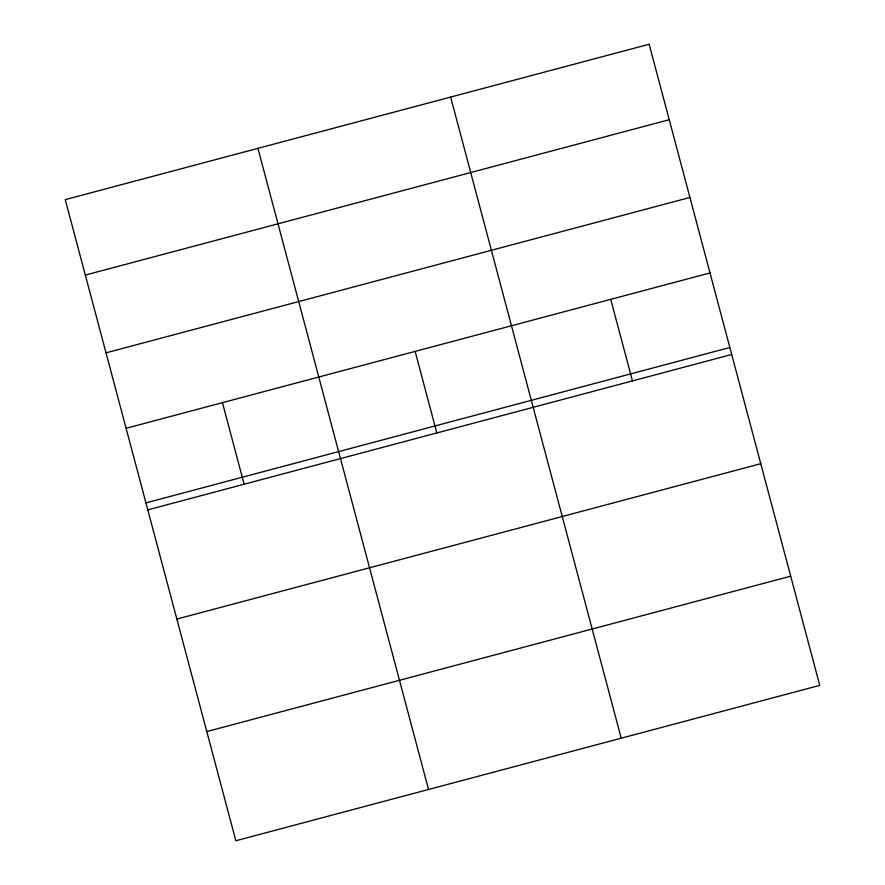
<?xml version="1.0" encoding="UTF-8"?>
<svg xmlns="http://www.w3.org/2000/svg" width="885" height="885" viewBox="0 0 885 885"><rect width="100%" height="100%" fill="white"/><g stroke="black" fill="none" stroke-linecap="round" stroke-linejoin="round"><path stroke-width="1.33" d="M85.325 275.08L669.237 119.718M106.012 352.838L689.924 197.466M126.09 428.296L710.013 272.934M145.936 502.879L729.848 347.506M147.795 509.871L731.718 354.498M176.856 619.058L760.768 463.696M206.78 731.563L790.703 576.19M610.739 299.34L632.443 380.915M450.631 97.073L621.226 738.212M415.131 351.389L436.836 432.964M257.933 148.348L428.528 789.475M222.445 402.664L244.138 484.228M649.159 44.25L65.247 199.623L235.841 840.75L819.753 685.377L649.159 44.25"/></g></svg>
